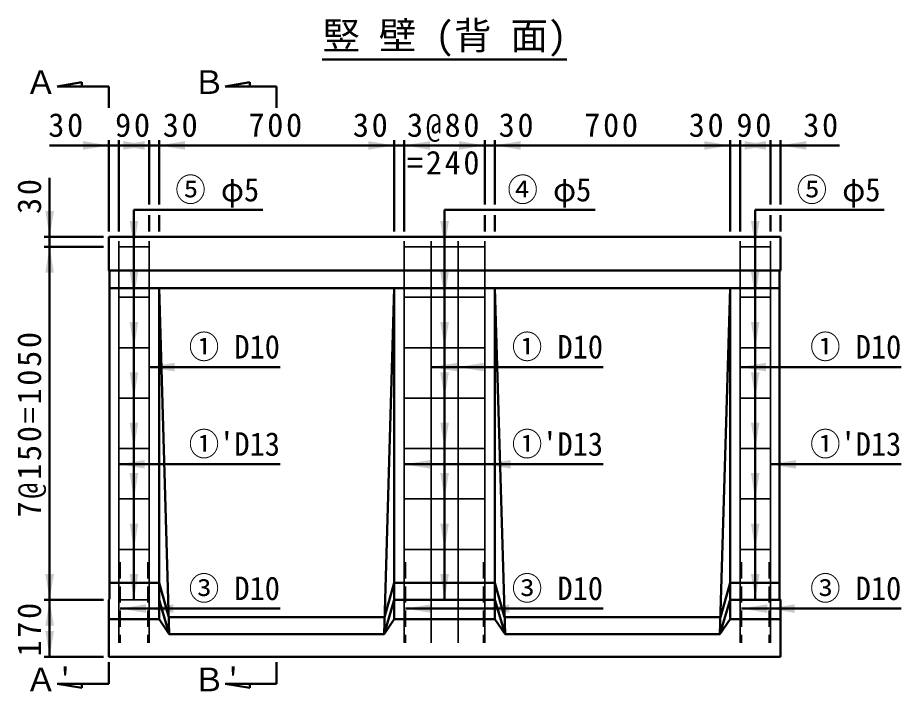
# Model space of a CAD drawing. Units: millimetres, scale not verified. Extents: x 100 to 4105, y 100 to 2870.
# Drawn here: x 2067 to 2889, y 828 to 1454 of the extents above; entities that cross this region are included whole.
import ezdxf
from ezdxf.enums import TextEntityAlignment as Align

# ---------------------------------------------------------------- set-up
doc = ezdxf.new("R2010")
doc.units = ezdxf.units.MM
doc.header["$LTSCALE"] = 5
doc.linetypes.add('USER4', pattern=[4.5, 3, -1.5])
doc.layers.add('V-nasSTD', color=7, linetype='Continuous', lineweight=50)
doc.styles.add('ＭＳ ゴシック', font='')
doc.styles.get('ＭＳ ゴシック').set_extended_font_data('MS Gothic')

msp = doc.modelspace()

# ---------------------------------------------------------------- hatches: boundary and pattern name
at = {"layer": 'V-nasSTD'}
for points in [[(2127.75, 1335.536), (2127.75, 1331.536), (2151.75, 1335.536), (2127.75, 1339.536)], [(2185.125, 1335.536), (2185.125, 1331.536), (2161.125, 1335.536), (2185.125, 1339.536)], [(2165.25, 1335.536), (2165.25, 1339.536), (2189.25, 1335.536), (2165.25, 1331.536)], [(2222.625, 1335.536), (2222.625, 1331.536), (2198.625, 1335.536), (2222.625, 1339.536)], [(2393.375, 1335.536), (2393.375, 1339.536), (2417.375, 1335.536), (2393.375, 1331.536)], [(2450.75, 1335.536), (2450.75, 1331.536), (2426.75, 1335.536), (2450.75, 1339.536)], [(2477.75, 1335.536), (2477.75, 1339.536), (2501.75, 1335.536), (2477.75, 1331.536)], [(2535.125, 1335.536), (2535.125, 1339.536), (2511.125, 1335.536), (2535.125, 1331.536)], [(2705.875, 1335.536), (2705.875, 1331.536), (2729.875, 1335.536), (2705.875, 1339.536)], [(2763.25, 1335.536), (2763.25, 1339.536), (2739.25, 1335.536), (2763.25, 1331.536)], [(2743.375, 1335.536), (2743.375, 1331.536), (2767.375, 1335.536), (2743.375, 1339.536)], [(2800.75, 1335.536), (2800.75, 1331.536), (2776.75, 1335.536), (2800.75, 1339.536)], [(2096.75, 1274.536), (2100.75, 1274.536), (2096.75, 1250.536), (2092.75, 1274.536)], [(2175.188, 1265.161), (2179.188, 1265.161), (2175.188, 1241.161), (2171.188, 1265.161)], [(2464.25, 1265.161), (2468.25, 1265.161), (2464.25, 1241.161), (2460.25, 1265.161)], [(2753.313, 1265.161), (2757.313, 1265.161), (2753.313, 1241.161), (2749.313, 1265.161)], [(2096.75, 1217.161), (2092.75, 1217.161), (2096.75, 1241.161), (2100.75, 1217.161)], [(2175.188, 1218.286), (2179.188, 1218.286), (2175.188, 1194.286), (2171.188, 1218.286)], [(2464.25, 1218.286), (2468.25, 1218.286), (2464.25, 1194.286), (2460.25, 1218.286)], [(2753.313, 1218.286), (2757.313, 1218.286), (2753.313, 1194.286), (2749.313, 1218.286)], [(2175.188, 1171.411), (2179.188, 1171.411), (2175.188, 1147.411), (2171.188, 1171.411)], [(2464.25, 1171.411), (2468.25, 1171.411), (2464.25, 1147.411), (2460.25, 1171.411)], [(2753.313, 1171.411), (2757.313, 1171.411), (2753.313, 1147.411), (2749.313, 1171.411)], [(2213.25, 1129.411), (2213.25, 1125.411), (2189.25, 1129.411), (2213.25, 1133.411)], [(2475.75, 1129.411), (2475.75, 1125.411), (2451.75, 1129.411), (2475.75, 1133.411)], [(2500.75, 1129.411), (2500.75, 1125.411), (2476.75, 1129.411), (2500.75, 1133.411)], [(2763.25, 1129.411), (2763.25, 1125.411), (2739.25, 1129.411), (2763.25, 1133.411)], [(2175.188, 1124.536), (2179.188, 1124.536), (2175.188, 1100.536), (2171.188, 1124.536)], [(2464.25, 1124.536), (2468.25, 1124.536), (2464.25, 1100.536), (2460.25, 1124.536)], [(2753.313, 1124.536), (2757.313, 1124.536), (2753.313, 1100.536), (2749.313, 1124.536)], [(2175.188, 1077.661), (2179.188, 1077.661), (2175.188, 1053.661), (2171.188, 1077.661)], [(2464.25, 1077.661), (2468.25, 1077.661), (2464.25, 1053.661), (2460.25, 1077.661)], [(2753.313, 1077.661), (2757.313, 1077.661), (2753.313, 1053.661), (2749.313, 1077.661)], [(2185.125, 1039.001), (2185.125, 1035.001), (2161.125, 1039.001), (2185.125, 1043.001)], [(2450.75, 1039.001), (2450.75, 1035.001), (2426.75, 1039.001), (2450.75, 1043.001)], [(2525.75, 1039.001), (2525.75, 1035.001), (2501.75, 1039.001), (2525.75, 1043.001)], [(2791.375, 1039.001), (2791.375, 1035.001), (2767.375, 1039.001), (2791.375, 1043.001)], [(2175.188, 1030.786), (2179.188, 1030.786), (2175.188, 1006.786), (2171.188, 1030.786)], [(2464.25, 1030.786), (2468.25, 1030.786), (2464.25, 1006.786), (2460.25, 1030.786)], [(2753.313, 1030.786), (2757.313, 1030.786), (2753.313, 1006.786), (2749.313, 1030.786)], [(2175.188, 983.911), (2179.188, 983.911), (2175.188, 959.911), (2171.188, 983.911)], [(2464.25, 983.911), (2468.25, 983.911), (2464.25, 959.911), (2460.25, 983.911)], [(2753.313, 983.911), (2757.313, 983.911), (2753.313, 959.911), (2749.313, 983.911)], [(2096.75, 937.036), (2100.75, 937.036), (2096.75, 913.036), (2092.75, 937.036)], [(2175.188, 937.036), (2179.188, 937.036), (2175.188, 913.036), (2171.188, 937.036)], [(2464.25, 937.036), (2468.25, 937.036), (2464.25, 913.036), (2460.25, 937.036)], [(2753.313, 937.036), (2757.313, 937.036), (2753.313, 913.036), (2749.313, 937.036)], [(2096.75, 889.036), (2092.75, 889.036), (2096.75, 913.036), (2100.75, 889.036)], [(2186.375, 904.844), (2186.375, 900.844), (2162.375, 904.844), (2186.375, 908.844)], [(2212, 904.844), (2212, 900.844), (2188, 904.844), (2212, 908.844)], [(2452, 904.844), (2452, 900.844), (2428, 904.844), (2452, 908.844)], [(2524.5, 904.844), (2524.5, 900.844), (2500.5, 904.844), (2524.5, 908.844)], [(2764.5, 904.844), (2764.5, 900.844), (2740.5, 904.844), (2764.5, 908.844)], [(2790.125, 904.844), (2790.125, 900.844), (2766.125, 904.844), (2790.125, 908.844)], [(2096.75, 883.911), (2100.75, 883.911), (2096.75, 859.911), (2092.75, 883.911)]]:
    msp.add_hatch(color=256, dxfattribs=at).paths.add_polyline_path(points)

# ---------------------------------------------------------------- linework, layer by layer
for p, q in [((2350.5, 1415.536), (2578, 1415.536)), ((2126.75, 1394.218), (2103.71, 1390.378)), ((2126.75, 1390.378), (2103.71, 1390.378)), ((2126.75, 1390.378), (2126.75, 1394.218)), ((2126.75, 1390.378), (2151.75, 1390.378)), ((2151.75, 1390.378), (2151.75, 1370.378)), ((2283, 1394.218), (2259.96, 1390.378)), ((2283, 1390.378), (2259.96, 1390.378)), ((2283, 1390.378), (2283, 1394.218)), ((2283, 1390.378), (2308, 1390.378)), ((2308, 1390.378), (2308, 1370.378)), ((2151.75, 1340.536), (2151.75, 1255.536)), ((2161.125, 1340.536), (2161.125, 1255.536)), ((2189.25, 1340.536), (2189.25, 1280.536)), ((2198.625, 1340.536), (2198.625, 1280.536)), ((2417.375, 1340.536), (2417.375, 1255.536)), ((2426.75, 1340.536), (2426.75, 1255.536)), ((2501.75, 1340.536), (2501.75, 1280.536)), ((2511.125, 1340.536), (2511.125, 1280.536)), ((2729.875, 1340.536), (2729.875, 1255.536)), ((2739.25, 1340.536), (2739.25, 1255.536)), ((2767.375, 1340.536), (2767.375, 1280.536)), ((2776.75, 1340.536), (2776.75, 1280.536)), ((2151.75, 1335.536), (2096.75, 1335.536)), ((2161.125, 1335.536), (2151.75, 1335.536)), ((2189.25, 1335.536), (2161.125, 1335.536)), ((2198.625, 1335.536), (2189.25, 1335.536)), ((2417.375, 1335.536), (2198.625, 1335.536)), ((2426.75, 1335.536), (2417.375, 1335.536)), ((2501.75, 1335.536), (2426.75, 1335.536)), ((2511.125, 1335.536), (2501.75, 1335.536)), ((2511.125, 1335.536), (2729.875, 1335.536)), ((2729.875, 1335.536), (2739.25, 1335.536)), ((2739.25, 1335.536), (2767.375, 1335.536)), ((2767.375, 1335.536), (2776.75, 1335.536)), ((2776.75, 1335.536), (2831.75, 1335.536)), ((2096.75, 1250.536), (2096.75, 1305.536)), ((2175.188, 1275.536), (2295.188, 1275.536)), ((2175.188, 1275.536), (2175.188, 913.036)), ((2464.25, 1275.536), (2604.25, 1275.536)), ((2464.25, 1275.536), (2464.25, 913.036)), ((2753.313, 1275.536), (2873.313, 1275.536)), ((2753.313, 1275.536), (2753.313, 913.036)), ((2189.25, 1270.536), (2189.25, 1255.536)), ((2198.625, 1270.536), (2198.625, 1255.536)), ((2501.75, 1270.536), (2501.75, 1255.536)), ((2511.125, 1270.536), (2511.125, 1255.536)), ((2767.375, 1270.536), (2767.375, 1255.536)), ((2776.75, 1270.536), (2776.75, 1255.536)), ((2091.75, 1250.536), (2146.75, 1250.536)), ((2096.75, 1241.161), (2096.75, 1250.536)), ((2776.75, 1250.536), (2151.75, 1250.536)), ((2151.75, 1250.536), (2151.75, 1219.286)), ((2776.75, 1250.536), (2776.75, 1219.286)), ((2146.75, 1241.161), (2091.75, 1241.161)), ((2096.75, 1241.161), (2096.75, 913.036)), ((2151.75, 1219.286), (2152.532, 1218.504)), ((2776.75, 1219.286), (2151.75, 1219.286)), ((2152.532, 913.817), (2152.532, 1218.504)), ((2776.75, 1219.286), (2775.969, 1218.504)), ((2775.969, 913.817), (2775.969, 1218.504)), ((2775.969, 1202.723), (2152.532, 1202.723)), ((2198.625, 1202.723), (2208, 881.161)), ((2198.625, 1202.723), (2198.625, 894.911)), ((2408, 881.161), (2417.375, 1202.723)), ((2417.375, 1202.723), (2417.375, 894.911)), ((2511.125, 1202.723), (2520.5, 881.161)), ((2511.125, 1202.723), (2511.125, 894.911)), ((2720.5, 881.161), (2729.875, 1202.723)), ((2729.875, 1202.723), (2729.875, 894.911)), ((2311.125, 1129.411), (2189.25, 1129.411)), ((2611.75, 1129.411), (2451.75, 1129.411)), ((2889.25, 1129.411), (2739.25, 1129.411)), ((2311.125, 1039.001), (2161.125, 1039.001)), ((2611.75, 1039.001), (2426.75, 1039.001)), ((2889.25, 1039.001), (2767.375, 1039.001)), ((2152.532, 928.661), (2198.625, 928.661)), ((2198.625, 928.661), (2207.545, 896.786)), ((2417.375, 928.661), (2408.456, 896.786)), ((2417.375, 928.661), (2511.125, 928.661)), ((2511.125, 928.661), (2520.045, 896.786)), ((2729.875, 928.661), (2720.956, 896.786)), ((2729.875, 928.661), (2775.969, 928.661)), ((2146.75, 913.036), (2091.75, 913.036)), ((2096.75, 859.911), (2096.75, 913.036)), ((2151.75, 913.036), (2152.532, 913.817)), ((2151.75, 913.036), (2151.75, 859.911)), ((2198.625, 913.036), (2208, 881.161)), ((2417.375, 913.036), (2408, 881.161)), ((2417.375, 913.036), (2511.125, 913.036)), ((2511.125, 913.036), (2520.5, 881.161)), ((2720.5, 881.161), (2729.875, 913.036)), ((2729.875, 913.036), (2776.75, 913.036)), ((2776.75, 913.036), (2775.969, 913.817)), ((2776.75, 859.911), (2776.75, 913.036)), ((2311.125, 904.844), (2162.375, 904.844)), ((2611.75, 904.844), (2428, 904.844)), ((2889.25, 904.844), (2740.5, 904.844)), ((2207.545, 896.786), (2408.456, 896.786)), ((2520.045, 896.786), (2720.956, 896.786)), ((2151.75, 894.911), (2198.625, 894.911)), ((2198.625, 894.911), (2208, 881.161)), ((2408, 881.161), (2417.375, 894.911)), ((2417.375, 894.911), (2511.125, 894.911)), ((2511.125, 894.911), (2520.5, 881.161)), ((2720.5, 881.161), (2729.875, 894.911)), ((2729.875, 894.911), (2776.75, 894.911)), ((2208, 881.161), (2408, 881.161)), ((2520.5, 881.161), (2720.5, 881.161)), ((2146.75, 859.911), (2091.75, 859.911)), ((2151.75, 859.911), (2776.75, 859.911)), ((2151.75, 834.911), (2151.75, 854.911)), ((2308, 834.911), (2308, 854.911)), ((2126.75, 831.071), (2103.71, 834.911)), ((2126.75, 834.911), (2103.71, 834.911)), ((2126.75, 834.911), (2151.75, 834.911)), ((2126.75, 834.911), (2126.75, 831.071)), ((2283, 831.071), (2259.96, 834.911)), ((2283, 834.911), (2259.96, 834.911)), ((2283, 834.911), (2308, 834.911)), ((2283, 834.911), (2283, 831.071))]:
    msp.add_line(p, q, dxfattribs=at)
at = {"layer": 'V-nasSTD', "lineweight": 35}
for p, q in [((2161.125, 1246.49), (2161.125, 873.036)), ((2189.25, 1246.49), (2189.25, 873.036)), ((2426.75, 1246.49), (2426.75, 873.036)), ((2451.75, 1246.49), (2451.75, 873.036)), ((2476.75, 1246.49), (2476.75, 873.036)), ((2501.75, 1246.49), (2501.75, 873.036)), ((2739.25, 1246.49), (2739.25, 873.036)), ((2767.375, 1246.49), (2767.375, 873.036)), ((2161.125, 1241.161), (2189.25, 1241.161)), ((2426.75, 1241.161), (2501.75, 1241.161)), ((2739.25, 1241.161), (2767.375, 1241.161)), ((2161.125, 1194.286), (2189.25, 1194.286)), ((2426.75, 1194.286), (2501.75, 1194.286)), ((2739.25, 1194.286), (2767.375, 1194.286)), ((2161.125, 1147.411), (2189.25, 1147.411)), ((2426.75, 1147.411), (2501.75, 1147.411)), ((2739.25, 1147.411), (2767.375, 1147.411)), ((2161.125, 1100.536), (2189.25, 1100.536)), ((2426.75, 1100.536), (2501.75, 1100.536)), ((2739.25, 1100.536), (2767.375, 1100.536)), ((2161.125, 1053.661), (2189.25, 1053.661)), ((2426.75, 1053.661), (2501.75, 1053.661)), ((2739.25, 1053.661), (2767.375, 1053.661)), ((2161.125, 1006.786), (2189.25, 1006.786)), ((2426.75, 1006.786), (2501.75, 1006.786)), ((2739.25, 1006.786), (2767.375, 1006.786)), ((2161.125, 959.911), (2189.25, 959.911)), ((2426.75, 959.911), (2501.75, 959.911)), ((2739.25, 959.911), (2767.375, 959.911)), ((2161.125, 913.036), (2189.25, 913.036)), ((2426.75, 913.036), (2501.75, 913.036)), ((2739.25, 913.036), (2767.375, 913.036))]:
    msp.add_line(p, q, dxfattribs=at)
at = {"layer": 'V-nasSTD', "linetype": 'USER4', "lineweight": 35}
for p, q in [((2162.375, 947.919), (2162.375, 873.036)), ((2188, 947.919), (2188, 873.036)), ((2428, 947.919), (2428, 873.036)), ((2500.5, 947.919), (2500.5, 873.036)), ((2740.5, 947.919), (2740.5, 873.036)), ((2766.125, 947.919), (2766.125, 873.036))]:
    msp.add_line(p, q, dxfattribs=at)

# ---------------------------------------------------------------- texts
at = {"layer": 'V-nasSTD', "style": 'ＭＳ ゴシック'}
for s, height, p in [('竪 壁 (背 面)', 25.66, (2464.25, 1450.536)), ('Ａ', 21.99, (2088.71, 1405.378)), ('Ｂ', 21.99, (2244.96, 1405.378)), ("Ａ'", 21.99, (2096.21, 849.911)), ("Ｂ'", 21.99, (2252.46, 849.911))]:
    msp.add_text(s, height=height, dxfattribs=at).set_placement(p, align=Align.TOP_CENTER)
at = {"layer": 'V-nasSTD', "style": 'ＭＳ ゴシック', "width": 0.95}
for s, p in [('⑤ φ5', (2252.711, 1305.344)), ('④ φ5', (2561.774, 1305.344)), ('⑤ φ5', (2830.836, 1305.344)), ('① D10', (2268.649, 1159.219)), ('① D10', (2569.274, 1159.219)), ('① D10', (2846.774, 1159.219)), ("①'D13", (2268.649, 1068.809)), ("①'D13", (2569.274, 1068.809)), ("①'D13", (2846.774, 1068.809)), ('③ D10', (2268.649, 934.652)), ('③ D10', (2569.274, 934.652)), ('③ D10', (2846.774, 934.652))]:
    msp.add_text(s, height=21.85, dxfattribs=at).set_placement(p, align=Align.TOP_CENTER)
at = {"layer": 'V-nasSTD', "char_height": 21.99, "attachment_point": 2, "style": 'ＭＳ ゴシック'}
for s, insert in [('\\T1.17;30', (2113, 1365.536)), ('\\T1.17;90', (2175.188, 1365.536)), ('\\T1.17;30', (2219.563, 1365.536)), ('\\T1.17;700', (2308, 1365.536)), ('\\T1.17;30', (2396.438, 1365.536)), ('\\T1.17;3@80', (2464.25, 1365.536)), ('\\T1.17;30', (2532.063, 1365.536)), ('\\T1.17;700', (2620.5, 1365.536)), ('\\T1.17;30', (2708.938, 1365.536)), ('\\T1.17;90', (2753.313, 1365.536)), ('\\T1.17;30', (2815.5, 1365.536)), ('\\T1.17;=240', (2464.25, 1330.536))]:
    msp.add_mtext(s, dxfattribs=dict(at, insert=insert))
at = {"layer": 'V-nasSTD', "char_height": 21.99, "attachment_point": 2, "rotation": 90, "style": 'ＭＳ ゴシック'}
for s, insert in [('\\T1.17;30', (2066.75, 1289.286)), ('\\T1.17;7@150=1050', (2066.75, 1077.098)), ('\\T1.17;170', (2066.75, 886.473))]:
    msp.add_mtext(s, dxfattribs=dict(at, insert=insert))

doc.saveas('drawing.dxf')
